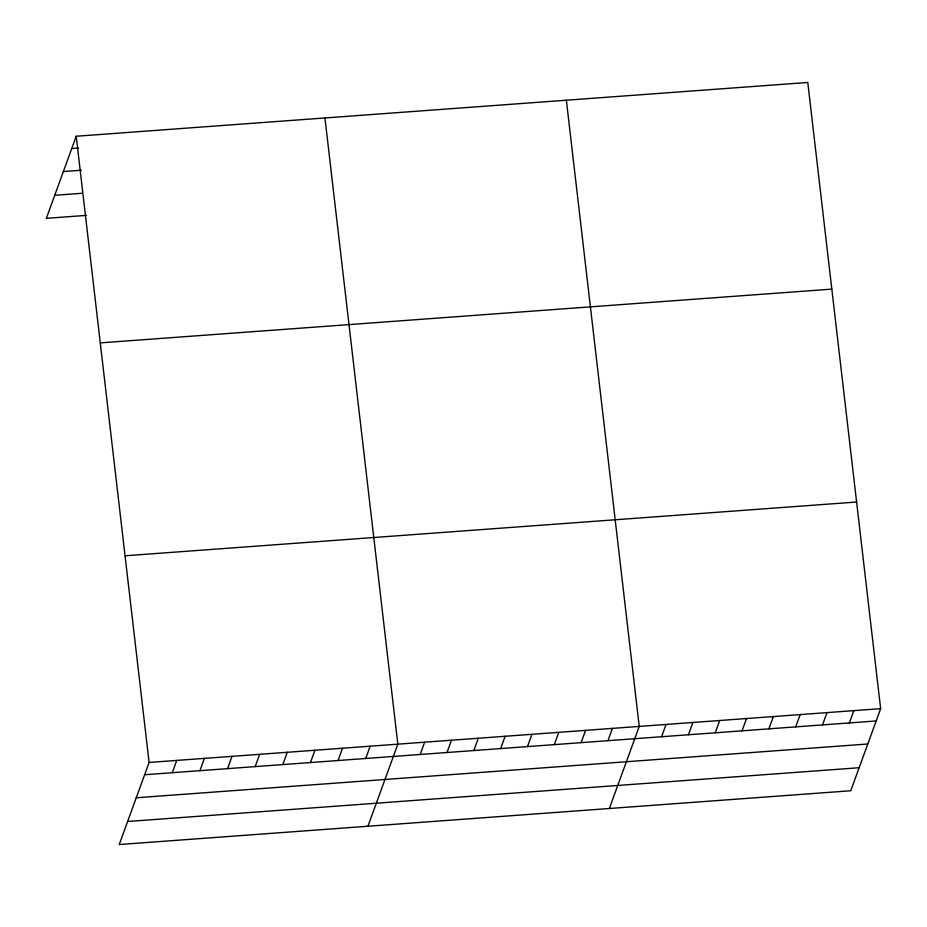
<?xml version="1.0" encoding="UTF-8"?>
<svg xmlns="http://www.w3.org/2000/svg" width="927" height="927" viewBox="0 0 927 927"><rect width="100%" height="100%" fill="white"/><g stroke="black" fill="none" stroke-linecap="round" stroke-linejoin="round"><path stroke-width="1.39" d="M76.223 136.246L149.108 762.446L119.224 844.532L850.766 790.754L880.65 708.668L807.776 82.468L76.223 136.246L46.35 218.332L86.42 215.388M172.26 772.712L176.744 760.407M199.896 770.673L204.38 758.379M227.532 768.645L232.017 756.351M255.168 766.617L259.653 754.311M282.805 764.578L287.289 752.284M310.441 762.55L314.925 750.256M338.077 760.522L342.561 748.216M365.713 758.483L370.197 746.189M367.949 826.247L397.834 744.161L324.948 117.961M420.174 754.485L424.659 742.191M446.999 752.515L451.472 740.221M473.824 750.546L478.297 738.24M500.65 748.564L505.122 736.27M527.475 746.594L531.947 734.3M554.3 744.624L558.772 732.33M581.113 742.654L585.597 730.36M607.938 740.685L612.411 728.39M609.363 808.506L639.236 726.409L566.362 100.209M661.588 736.745L666.061 724.439M688.413 734.763L692.886 722.469M715.238 732.793L719.711 720.499M742.052 730.824L746.536 718.529M768.877 728.854L773.361 716.559M795.702 726.884L800.175 714.59M822.527 724.914L827 712.608M849.352 722.933L853.825 710.638M71.75 148.54L78.656 148.03M63.372 171.565L81.333 170.244M54.728 195.296L82.364 193.268M100.278 342.886L831.82 289.12M125.052 555.794L856.606 502.028M149.108 762.446L880.65 708.668M144.624 774.74L876.177 720.963M136.246 797.776L867.788 743.999M127.613 821.496L859.155 767.73"/></g></svg>
